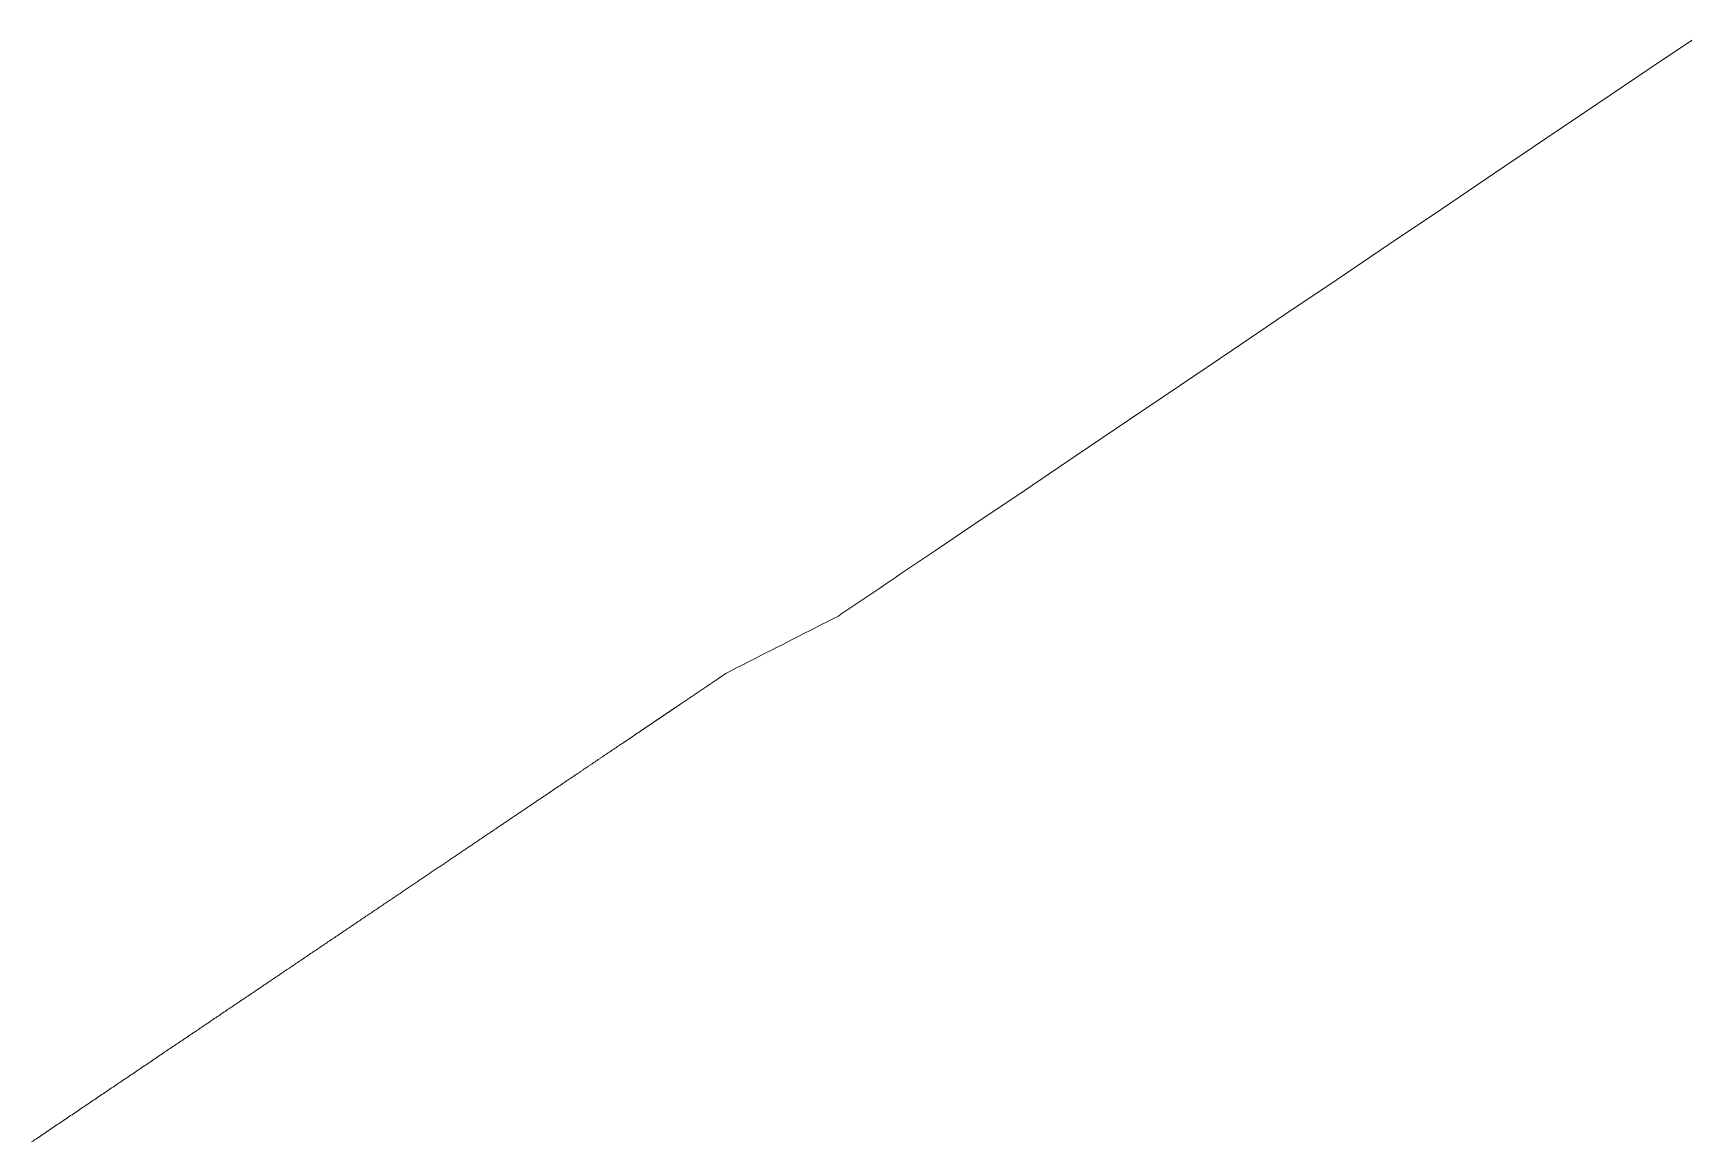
# Model space of a CAD drawing. Header units: inches. Extents: x -3905 to 10892, y 1064 to 9590.
# Drawn here: x 1619.4916 to 1619.9313, y 3467.9025 to 3468.1978 of the extents above; entities that cross this region are included whole.
import ezdxf

# ---------------------------------------------------------------- set-up
doc = ezdxf.new("R2010")
doc.units = ezdxf.units.IN
doc.header["$MEASUREMENT"] = 0
doc.layers.add('SECTIONS', color=70, linetype='Continuous', lineweight=0)

msp = doc.modelspace()

# ---------------------------------------------------------------- linework, layer by layer
at = {"layer": 'SECTIONS', "linetype": 'Continuous', "lineweight": 0}
msp.add_lwpolyline([(1619.49122, 3467.90253), (1619.4916, 3467.90279), (1619.49199, 3467.90306), (1619.49238, 3467.90332), (1619.49276, 3467.90358), (1619.49315, 3467.90384), (1619.49354, 3467.9041), (1619.49392, 3467.90436), (1619.49431, 3467.90462), (1619.4947, 3467.90488), (1619.49508, 3467.90514), (1619.49547, 3467.9054), (1619.49586, 3467.90566), (1619.49624, 3467.90593), (1619.49663, 3467.90619), (1619.49702, 3467.90645), (1619.4974, 3467.90671), (1619.49779, 3467.90697), (1619.49818, 3467.90723), (1619.49856, 3467.90749), (1619.49894, 3467.90775), (1619.49932, 3467.908), (1619.49971, 3467.90826), (1619.50009, 3467.90852), (1619.50047, 3467.90877), (1619.50085, 3467.90903), (1619.50123, 3467.90929), (1619.50161, 3467.90954), (1619.50199, 3467.9098), (1619.50237, 3467.91006), (1619.50275, 3467.91031), (1619.50313, 3467.91057), (1619.50351, 3467.91083), (1619.50389, 3467.91108), (1619.50427, 3467.91134), (1619.50465, 3467.9116), (1619.50503, 3467.91185), (1619.50541, 3467.91211), (1619.50579, 3467.91237), (1619.50617, 3467.91262), (1619.50654, 3467.91287), (1619.50692, 3467.91312), (1619.50729, 3467.91338), (1619.50766, 3467.91363), (1619.50804, 3467.91388), (1619.50841, 3467.91413), (1619.50879, 3467.91438), (1619.50916, 3467.91464), (1619.50953, 3467.91489), (1619.50991, 3467.91514), (1619.51028, 3467.91539), (1619.51065, 3467.91564), (1619.51103, 3467.9159), (1619.5114, 3467.91615), (1619.51177, 3467.9164), (1619.51215, 3467.91665), (1619.51252, 3467.91691), (1619.5129, 3467.91716), (1619.51327, 3467.91741), (1619.51364, 3467.91766), (1619.51401, 3467.91791), (1619.51437, 3467.91815), (1619.51474, 3467.9184), (1619.51511, 3467.91865), (1619.51547, 3467.9189), (1619.51584, 3467.91914), (1619.51621, 3467.91939), (1619.51657, 3467.91964), (1619.51694, 3467.91989), (1619.51731, 3467.92013), (1619.51767, 3467.92038), (1619.51804, 3467.92063), (1619.51841, 3467.92088), (1619.51877, 3467.92112), (1619.51914, 3467.92137), (1619.51951, 3467.92162), (1619.51988, 3467.92186), (1619.52024, 3467.92211), (1619.52061, 3467.92236), (1619.52097, 3467.9226), (1619.52133, 3467.92285), (1619.52169, 3467.92309), (1619.52205, 3467.92333), (1619.52241, 3467.92357), (1619.52277, 3467.92382), (1619.52313, 3467.92406), (1619.52349, 3467.9243), (1619.52385, 3467.92454), (1619.52421, 3467.92479), (1619.52457, 3467.92503), (1619.52493, 3467.92527), (1619.52529, 3467.92552), (1619.52565, 3467.92576), (1619.52601, 3467.926), (1619.52637, 3467.92624), (1619.52673, 3467.92649), (1619.52709, 3467.92673), (1619.52745, 3467.92697), (1619.5278, 3467.92721), (1619.52816, 3467.92745), (1619.52851, 3467.92769), (1619.52886, 3467.92793), (1619.52922, 3467.92817), (1619.52957, 3467.9284), (1619.52992, 3467.92864), (1619.53027, 3467.92888), (1619.53063, 3467.92912), (1619.53098, 3467.92935), (1619.53133, 3467.92959), (1619.53168, 3467.92983), (1619.53203, 3467.93007), (1619.53239, 3467.9303), (1619.53274, 3467.93054), (1619.53309, 3467.93078), (1619.53344, 3467.93102), (1619.5338, 3467.93125), (1619.53415, 3467.93149), (1619.5345, 3467.93173), (1619.53485, 3467.93197), (1619.5352, 3467.9322), (1619.53554, 3467.93243), (1619.53589, 3467.93267), (1619.53623, 3467.9329), (1619.53658, 3467.93313), (1619.53692, 3467.93336), (1619.53727, 3467.9336), (1619.53761, 3467.93383), (1619.53796, 3467.93406), (1619.5383, 3467.93429), (1619.53865, 3467.93453), (1619.53899, 3467.93476), (1619.53934, 3467.93499), (1619.53968, 3467.93522), (1619.54002, 3467.93546), (1619.54037, 3467.93569), (1619.54071, 3467.93592), (1619.54106, 3467.93615), (1619.5414, 3467.93639), (1619.54175, 3467.93662), (1619.54209, 3467.93685), (1619.54242, 3467.93707), (1619.54276, 3467.9373), (1619.5431, 3467.93753), (1619.54343, 3467.93776), (1619.54377, 3467.93798), (1619.54411, 3467.93821), (1619.54444, 3467.93844), (1619.54478, 3467.93866), (1619.54512, 3467.93889), (1619.54545, 3467.93912), (1619.54579, 3467.93935), (1619.54613, 3467.93957), (1619.54647, 3467.9398), (1619.5468, 3467.94003), (1619.54714, 3467.94025), (1619.54748, 3467.94048), (1619.54781, 3467.94071), (1619.54815, 3467.94094), (1619.54849, 3467.94116), (1619.54882, 3467.94139), (1619.54914, 3467.94161), (1619.54947, 3467.94183), (1619.5498, 3467.94205), (1619.55013, 3467.94227), (1619.55046, 3467.94249), (1619.55079, 3467.94272), (1619.55112, 3467.94294), (1619.55145, 3467.94316), (1619.55178, 3467.94338), (1619.5521, 3467.9436), (1619.55243, 3467.94383), (1619.55276, 3467.94405), (1619.55309, 3467.94427), (1619.55342, 3467.94449), (1619.55375, 3467.94471), (1619.55408, 3467.94493), (1619.55441, 3467.94516), (1619.55474, 3467.94538), (1619.55506, 3467.9456), (1619.55538, 3467.94582), (1619.55571, 3467.94603), (1619.55603, 3467.94625), (1619.55635, 3467.94647), (1619.55667, 3467.94668), (1619.55699, 3467.9469), (1619.55731, 3467.94711), (1619.55763, 3467.94733), (1619.55795, 3467.94755), (1619.55827, 3467.94776), (1619.55859, 3467.94798), (1619.55891, 3467.9482), (1619.55923, 3467.94841), (1619.55955, 3467.94863), (1619.55987, 3467.94884), (1619.5602, 3467.94906), (1619.56052, 3467.94928), (1619.56084, 3467.94949), (1619.56116, 3467.94971), (1619.56148, 3467.94993), (1619.56179, 3467.95014), (1619.5621, 3467.95035), (1619.56241, 3467.95056), (1619.56273, 3467.95077), (1619.56304, 3467.95098), (1619.56335, 3467.95119), (1619.56366, 3467.9514), (1619.56398, 3467.95161), (1619.56429, 3467.95182), (1619.5646, 3467.95203), (1619.56491, 3467.95224), (1619.56523, 3467.95245), (1619.56554, 3467.95267), (1619.56585, 3467.95288), (1619.56616, 3467.95309), (1619.56648, 3467.9533), (1619.56679, 3467.95351), (1619.5671, 3467.95372), (1619.56741, 3467.95393), (1619.56772, 3467.95414), (1619.56803, 3467.95434), (1619.56833, 3467.95455), (1619.56864, 3467.95475), (1619.56894, 3467.95496), (1619.56925, 3467.95517), (1619.56955, 3467.95537), (1619.56985, 3467.95558), (1619.57016, 3467.95578), (1619.57046, 3467.95599), (1619.57077, 3467.95619), (1619.57107, 3467.9564), (1619.57137, 3467.9566), (1619.57168, 3467.95681), (1619.57198, 3467.95701), (1619.57229, 3467.95722), (1619.57259, 3467.95742), (1619.57289, 3467.95763), (1619.5732, 3467.95783), (1619.5735, 3467.95804), (1619.5738, 3467.95824), (1619.5741, 3467.95844), (1619.57439, 3467.95864), (1619.57469, 3467.95884), (1619.57499, 3467.95904), (1619.57528, 3467.95924), (1619.57558, 3467.95944), (1619.57587, 3467.95964), (1619.57617, 3467.95983), (1619.57646, 3467.96003), (1619.57676, 3467.96023), (1619.57705, 3467.96043), (1619.57735, 3467.96063), (1619.57765, 3467.96083), (1619.57794, 3467.96103), (1619.57824, 3467.96123), (1619.57853, 3467.96143), (1619.57883, 3467.96163), (1619.57912, 3467.96183), (1619.57942, 3467.96203), (1619.57971, 3467.96222), (1619.58, 3467.96242), (1619.58028, 3467.96261), (1619.58057, 3467.96281), (1619.58086, 3467.963), (1619.58115, 3467.96319), (1619.58143, 3467.96339), (1619.58172, 3467.96358), (1619.58201, 3467.96377), (1619.58229, 3467.96397), (1619.58258, 3467.96416), (1619.58287, 3467.96435), (1619.58315, 3467.96455), (1619.58344, 3467.96474), (1619.58373, 3467.96493), (1619.58401, 3467.96513), (1619.5843, 3467.96532), (1619.58459, 3467.96551), (1619.58488, 3467.96571), (1619.58516, 3467.9659), (1619.58544, 3467.96609), (1619.58572, 3467.96628), (1619.586, 3467.96647), (1619.58628, 3467.96665), (1619.58656, 3467.96684), (1619.58684, 3467.96703), (1619.58711, 3467.96722), (1619.58739, 3467.9674), (1619.58767, 3467.96759), (1619.58795, 3467.96778), (1619.58823, 3467.96797), (1619.5885, 3467.96816), (1619.58878, 3467.96834), (1619.58906, 3467.96853), (1619.58934, 3467.96872), (1619.58962, 3467.96891), (1619.58989, 3467.96909), (1619.59017, 3467.96928), (1619.59045, 3467.96947), (1619.59073, 3467.96966), (1619.591, 3467.96984), (1619.59127, 3467.97002), (1619.59154, 3467.9702), (1619.59181, 3467.97038), (1619.59208, 3467.97057), (1619.59235, 3467.97075), (1619.59262, 3467.97093), (1619.59289, 3467.97111), (1619.59315, 3467.97129), (1619.59342, 3467.97147), (1619.59369, 3467.97166), (1619.59396, 3467.97184), (1619.59423, 3467.97202), (1619.5945, 3467.9722), (1619.59477, 3467.97238), (1619.59504, 3467.97256), (1619.59531, 3467.97275), (1619.59558, 3467.97293), (1619.59585, 3467.97311), (1619.59612, 3467.97329), (1619.59638, 3467.97347), (1619.59664, 3467.97364), (1619.5969, 3467.97382), (1619.59716, 3467.97399), (1619.59742, 3467.97417), (1619.59768, 3467.97434), (1619.59794, 3467.97452), (1619.5982, 3467.9747), (1619.59846, 3467.97487), (1619.59872, 3467.97505), (1619.59898, 3467.97522), (1619.59924, 3467.9754), (1619.5995, 3467.97557), (1619.59976, 3467.97575), (1619.60002, 3467.97592), (1619.60028, 3467.9761), (1619.60054, 3467.97627), (1619.6008, 3467.97645), (1619.60106, 3467.97663), (1619.60132, 3467.9768), (1619.60157, 3467.97697), (1619.60182, 3467.97714), (1619.60208, 3467.97731), (1619.60233, 3467.97748), (1619.60258, 3467.97765), (1619.60283, 3467.97782), (1619.60308, 3467.97799), (1619.60333, 3467.97816), (1619.60358, 3467.97833), (1619.60383, 3467.97849), (1619.60408, 3467.97866), (1619.60433, 3467.97883), (1619.60458, 3467.979), (1619.60484, 3467.97917), (1619.60509, 3467.97934), (1619.60534, 3467.97951), (1619.60559, 3467.97968), (1619.60584, 3467.97985), (1619.60609, 3467.98002), (1619.60634, 3467.98019), (1619.60658, 3467.98035), (1619.60683, 3467.98051), (1619.60707, 3467.98068), (1619.60731, 3467.98084), (1619.60755, 3467.981), (1619.60779, 3467.98117), (1619.60803, 3467.98133), (1619.60827, 3467.98149), (1619.60852, 3467.98165), (1619.60876, 3467.98182), (1619.609, 3467.98198), (1619.60924, 3467.98214), (1619.60948, 3467.98231), (1619.60972, 3467.98247), (1619.60997, 3467.98263), (1619.61021, 3467.9828), (1619.61045, 3467.98296), (1619.61069, 3467.98312), (1619.61093, 3467.98328), (1619.61117, 3467.98345), (1619.61141, 3467.9836), (1619.61164, 3467.98376), (1619.61187, 3467.98392), (1619.6121, 3467.98407), (1619.61233, 3467.98423), (1619.61257, 3467.98439), (1619.6128, 3467.98454), (1619.61303, 3467.9847), (1619.61326, 3467.98486), (1619.6135, 3467.98501), (1619.61373, 3467.98517), (1619.61396, 3467.98533), (1619.61419, 3467.98548), (1619.61442, 3467.98564), (1619.61466, 3467.9858), (1619.61489, 3467.98595), (1619.61512, 3467.98611), (1619.61535, 3467.98627), (1619.61559, 3467.98642), (1619.61582, 3467.98658), (1619.61604, 3467.98673), (1619.61626, 3467.98688), (1619.61648, 3467.98703), (1619.61671, 3467.98718), (1619.61693, 3467.98733), (1619.61715, 3467.98748), (1619.61737, 3467.98763), (1619.6176, 3467.98778), (1619.61782, 3467.98793), (1619.61804, 3467.98808), (1619.61826, 3467.98823), (1619.61849, 3467.98838), (1619.61871, 3467.98853), (1619.61893, 3467.98868), (1619.61915, 3467.98883), (1619.61938, 3467.98898), (1619.6196, 3467.98913), (1619.61982, 3467.98928), (1619.62004, 3467.98943), (1619.62026, 3467.98958), (1619.62048, 3467.98972), (1619.62069, 3467.98987), (1619.6209, 3467.99001), (1619.62112, 3467.99015), (1619.62133, 3467.9903), (1619.62154, 3467.99044), (1619.62175, 3467.99058), (1619.62197, 3467.99073), (1619.62218, 3467.99087), (1619.62239, 3467.99101), (1619.62261, 3467.99116), (1619.62282, 3467.9913), (1619.62303, 3467.99144), (1619.62324, 3467.99159), (1619.62346, 3467.99173), (1619.62367, 3467.99188), (1619.62388, 3467.99202), (1619.6241, 3467.99216), (1619.62431, 3467.99231), (1619.62452, 3467.99245), (1619.62472, 3467.99258), (1619.62492, 3467.99272), (1619.62513, 3467.99286), (1619.62533, 3467.993), (1619.62553, 3467.99313), (1619.62574, 3467.99327), (1619.62594, 3467.99341), (1619.62614, 3467.99354), (1619.62635, 3467.99368), (1619.62655, 3467.99382), (1619.62675, 3467.99395), (1619.62695, 3467.99409), (1619.62716, 3467.99423), (1619.62736, 3467.99436), (1619.62756, 3467.9945), (1619.62777, 3467.99464), (1619.62797, 3467.99478), (1619.62817, 3467.99491), (1619.62838, 3467.99505), (1619.62857, 3467.99518), (1619.62877, 3467.99531), (1619.62896, 3467.99544), (1619.62915, 3467.99557), (1619.62935, 3467.9957), (1619.62954, 3467.99583), (1619.62973, 3467.99596), (1619.62992, 3467.99609), (1619.63012, 3467.99622), (1619.63031, 3467.99635), (1619.6305, 3467.99648), (1619.6307, 3467.99661), (1619.63089, 3467.99675), (1619.63108, 3467.99688), (1619.63128, 3467.99701), (1619.63147, 3467.99714), (1619.63166, 3467.99727), (1619.63186, 3467.9974), (1619.63205, 3467.99753), (1619.63224, 3467.99766), (1619.63243, 3467.99778), (1619.63261, 3467.99791), (1619.63279, 3467.99803), (1619.63298, 3467.99815), (1619.63316, 3467.99828), (1619.63334, 3467.9984), (1619.63353, 3467.99852), (1619.63371, 3467.99865), (1619.63389, 3467.99877), (1619.63408, 3467.99889), (1619.63426, 3467.99902), (1619.63444, 3467.99914), (1619.63462, 3467.99926), (1619.63481, 3467.99939), (1619.63499, 3467.99951), (1619.63517, 3467.99963), (1619.63536, 3467.99976), (1619.63554, 3467.99988), (1619.63572, 3468.00001), (1619.63591, 3468.00013), (1619.63608, 3468.00025), (1619.63626, 3468.00036), (1619.63643, 3468.00048), (1619.6366, 3468.0006), (1619.63677, 3468.00071), (1619.63695, 3468.00083), (1619.63712, 3468.00095), (1619.63729, 3468.00106), (1619.63747, 3468.00118), (1619.63764, 3468.0013), (1619.63781, 3468.00141), (1619.63799, 3468.00153), (1619.63816, 3468.00165), (1619.63833, 3468.00176), (1619.6385, 3468.00188), (1619.63868, 3468.002), (1619.63885, 3468.00211), (1619.63902, 3468.00223), (1619.6392, 3468.00235), (1619.63937, 3468.00246), (1619.63954, 3468.00258), (1619.6397, 3468.00269), (1619.63986, 3468.0028), (1619.64002, 3468.00291), (1619.64019, 3468.00302), (1619.64035, 3468.00313), (1619.64051, 3468.00324), (1619.64068, 3468.00335), (1619.64084, 3468.00346), (1619.641, 3468.00357), (1619.64116, 3468.00368), (1619.64133, 3468.00379), (1619.64149, 3468.0039), (1619.64165, 3468.004), (1619.64182, 3468.00411), (1619.64198, 3468.00422), (1619.64214, 3468.00433), (1619.6423, 3468.00444), (1619.64247, 3468.00455), (1619.64263, 3468.00466), (1619.64278, 3468.00477), (1619.64294, 3468.00487), (1619.64309, 3468.00497), (1619.64324, 3468.00508), (1619.6434, 3468.00518), (1619.64355, 3468.00528), (1619.6437, 3468.00539), (1619.64385, 3468.00549), (1619.64401, 3468.00559), (1619.64416, 3468.0057), (1619.64431, 3468.0058), (1619.64447, 3468.0059), (1619.64462, 3468.00601), (1619.64477, 3468.00611), (1619.64492, 3468.00621), (1619.64508, 3468.00631), (1619.64523, 3468.00642), (1619.64538, 3468.00652), (1619.64554, 3468.00662), (1619.64569, 3468.00673), (1619.64583, 3468.00682), (1619.64597, 3468.00692), (1619.64612, 3468.00702), (1619.64626, 3468.00711), (1619.6464, 3468.00721), (1619.64654, 3468.0073), (1619.64669, 3468.0074), (1619.64683, 3468.0075), (1619.64697, 3468.00759), (1619.64712, 3468.00769), (1619.64726, 3468.00779), (1619.6474, 3468.00788), (1619.64754, 3468.00798), (1619.64769, 3468.00807), (1619.64783, 3468.00817), (1619.64797, 3468.00827), (1619.64811, 3468.00836), (1619.64826, 3468.00846), (1619.6484, 3468.00856), (1619.64854, 3468.00865), (1619.64867, 3468.00874), (1619.64881, 3468.00883), (1619.64894, 3468.00892), (1619.64907, 3468.00901), (1619.6492, 3468.0091), (1619.64934, 3468.00919), (1619.64947, 3468.00928), (1619.6496, 3468.00937), (1619.64973, 3468.00945), (1619.64987, 3468.00954), (1619.65, 3468.00963), (1619.65013, 3468.00972), (1619.65026, 3468.00981), (1619.65039, 3468.0099), (1619.65053, 3468.00999), (1619.65066, 3468.01008), (1619.65079, 3468.01017), (1619.65092, 3468.01026), (1619.65106, 3468.01035), (1619.65119, 3468.01044), (1619.65131, 3468.01052), (1619.65143, 3468.0106), (1619.65155, 3468.01068), (1619.65168, 3468.01077), (1619.6518, 3468.01085), (1619.65192, 3468.01093), (1619.65204, 3468.01101), (1619.65217, 3468.0111), (1619.65229, 3468.01118), (1619.65241, 3468.01126), (1619.65253, 3468.01134), (1619.65265, 3468.01143), (1619.65278, 3468.01151), (1619.6529, 3468.01159), (1619.65302, 3468.01167), (1619.65314, 3468.01175), (1619.65327, 3468.01184), (1619.65339, 3468.01192), (1619.65351, 3468.012), (1619.65363, 3468.01208), (1619.65374, 3468.01216), (1619.65385, 3468.01223), (1619.65396, 3468.01231), (1619.65408, 3468.01238), (1619.65419, 3468.01246), (1619.6543, 3468.01254), (1619.65441, 3468.01261), (1619.65452, 3468.01269), (1619.65464, 3468.01276), (1619.65475, 3468.01284), (1619.65486, 3468.01291), (1619.65497, 3468.01299), (1619.65508, 3468.01306), (1619.6552, 3468.01314), (1619.65531, 3468.01321), (1619.65542, 3468.01329), (1619.65553, 3468.01337), (1619.65564, 3468.01344), (1619.65575, 3468.01352), (1619.65586, 3468.01359), (1619.65596, 3468.01366), (1619.65607, 3468.01373), (1619.65617, 3468.0138), (1619.65627, 3468.01386), (1619.65637, 3468.01393), (1619.65647, 3468.014), (1619.65657, 3468.01407), (1619.65668, 3468.01414), (1619.65678, 3468.01421), (1619.65688, 3468.01427), (1619.65698, 3468.01434), (1619.65708, 3468.01441), (1619.65718, 3468.01448), (1619.65728, 3468.01455), (1619.65739, 3468.01462), (1619.65749, 3468.01469), (1619.65759, 3468.01475), (1619.65769, 3468.01482), (1619.65779, 3468.01489), (1619.65789, 3468.01496), (1619.65798, 3468.01502), (1619.65807, 3468.01508), (1619.65816, 3468.01514), (1619.65825, 3468.0152), (1619.65835, 3468.01526), (1619.65844, 3468.01533), (1619.65853, 3468.01539), (1619.65862, 3468.01545), (1619.65871, 3468.01551), (1619.6588, 3468.01557), (1619.65889, 3468.01563), (1619.65898, 3468.01569), (1619.65907, 3468.01576), (1619.65917, 3468.01582), (1619.65926, 3468.01588), (1619.65935, 3468.01594), (1619.65944, 3468.016), (1619.65953, 3468.01606), (1619.65962, 3468.01613), (1619.65971, 3468.01618), (1619.65979, 3468.01624), (1619.65987, 3468.01629), (1619.65995, 3468.01635), (1619.66003, 3468.0164), (1619.66011, 3468.01645), (1619.66019, 3468.01651), (1619.66027, 3468.01656), (1619.66035, 3468.01662), (1619.66043, 3468.01667), (1619.66051, 3468.01673), (1619.6606, 3468.01678), (1619.66068, 3468.01684), (1619.66076, 3468.01689), (1619.66084, 3468.01695), (1619.66092, 3468.017), (1619.661, 3468.01705), (1619.66108, 3468.01711), (1619.66116, 3468.01716), (1619.66124, 3468.01722), (1619.66132, 3468.01727), (1619.66139, 3468.01731), (1619.66146, 3468.01736), (1619.66153, 3468.01741), (1619.6616, 3468.01746), (1619.66167, 3468.0175), (1619.66174, 3468.01755), (1619.66181, 3468.0176), (1619.66188, 3468.01765), (1619.66195, 3468.01769), (1619.66202, 3468.01774), (1619.66209, 3468.01779), (1619.66216, 3468.01784), (1619.66223, 3468.01788), (1619.6623, 3468.01793), (1619.66237, 3468.01798), (1619.66244, 3468.01803), (1619.66251, 3468.01807), (1619.66258, 3468.01812), (1619.66265, 3468.01817), (1619.66271, 3468.01821), (1619.66277, 3468.01825), (1619.66283, 3468.01829), (1619.66289, 3468.01833), (1619.66295, 3468.01837), (1619.66301, 3468.01841), (1619.66307, 3468.01845), (1619.66313, 3468.01849), (1619.66319, 3468.01853), (1619.66325, 3468.01857), (1619.66331, 3468.01861), (1619.66337, 3468.01865), (1619.66343, 3468.01869), (1619.66349, 3468.01873), (1619.66355, 3468.01877), (1619.66361, 3468.01881), (1619.66367, 3468.01886), (1619.66373, 3468.0189), (1619.66379, 3468.01894), (1619.66385, 3468.01898), (1619.66389, 3468.019), (1619.66393, 3468.01903), (1619.66396, 3468.01905), (1619.664, 3468.01908), (1619.66404, 3468.0191), (1619.66407, 3468.01913), (1619.66411, 3468.01915), (1619.66415, 3468.01918), (1619.66419, 3468.0192), (1619.66422, 3468.01923), (1619.66426, 3468.01925), (1619.6643, 3468.01928), (1619.66434, 3468.0193), (1619.66437, 3468.01933), (1619.66441, 3468.01935), (1619.66445, 3468.01938), (1619.66448, 3468.0194), (1619.66452, 3468.01943), (1619.66456, 3468.01946), (1619.6646, 3468.01948), (1619.66461, 3468.01949), (1619.66461, 3468.01949), (1619.66462, 3468.0195), (1619.66463, 3468.0195), (1619.66464, 3468.01951), (1619.66465, 3468.01952), (1619.66466, 3468.01952), (1619.66466, 3468.01953), (1619.66467, 3468.01953), (1619.66468, 3468.01954), (1619.66469, 3468.01954), (1619.6647, 3468.01955), (1619.66471, 3468.01956), (1619.66472, 3468.01956), (1619.66472, 3468.01957), (1619.66473, 3468.01957), (1619.66474, 3468.01958), (1619.66475, 3468.01958), (1619.66476, 3468.01959), (1619.66477, 3468.0196), (1619.66478, 3468.0196), (1619.66478, 3468.01961), (1619.66479, 3468.01961), (1619.6648, 3468.01962), (1619.66481, 3468.01962), (1619.66482, 3468.01963), (1619.66483, 3468.01964), (1619.66484, 3468.01964), (1619.66484, 3468.01965), (1619.66485, 3468.01965), (1619.66486, 3468.01966), (1619.66487, 3468.01966), (1619.66488, 3468.01967), (1619.66489, 3468.01968), (1619.66489, 3468.01968), (1619.6649, 3468.01969), (1619.66491, 3468.01969), (1619.66492, 3468.0197), (1619.66493, 3468.0197), (1619.66494, 3468.01971), (1619.66495, 3468.01972), (1619.66495, 3468.01972), (1619.66496, 3468.01973), (1619.66497, 3468.01973), (1619.66498, 3468.01974), (1619.66499, 3468.01974), (1619.665, 3468.01975), (1619.66501, 3468.01976), (1619.66501, 3468.01976), (1619.66502, 3468.01977), (1619.66503, 3468.01977), (1619.66504, 3468.01978), (1619.66505, 3468.01978), (1619.66506, 3468.01979), (1619.66506, 3468.0198), (1619.66507, 3468.0198), (1619.66508, 3468.01981), (1619.66509, 3468.01981), (1619.6651, 3468.01982), (1619.66511, 3468.01982), (1619.66512, 3468.01983), (1619.66512, 3468.01984), (1619.66513, 3468.01984), (1619.66514, 3468.01985), (1619.66515, 3468.01985), (1619.66516, 3468.01986), (1619.66517, 3468.01987), (1619.66518, 3468.01987), (1619.66518, 3468.01988), (1619.66519, 3468.01988), (1619.6652, 3468.01989), (1619.66521, 3468.01989), (1619.66522, 3468.0199), (1619.66523, 3468.01991), (1619.66523, 3468.01991), (1619.66524, 3468.01992), (1619.66525, 3468.01992), (1619.66526, 3468.01993), (1619.66527, 3468.01993), (1619.66528, 3468.01994), (1619.66529, 3468.01995), (1619.66529, 3468.01995), (1619.6653, 3468.01996), (1619.66531, 3468.01996), (1619.66532, 3468.01997), (1619.66533, 3468.01997), (1619.66534, 3468.01998), (1619.66535, 3468.01999), (1619.66535, 3468.01999), (1619.66536, 3468.02), (1619.66537, 3468.02), (1619.66538, 3468.02001), (1619.66539, 3468.02001), (1619.6654, 3468.02002), (1619.6654, 3468.02003), (1619.66541, 3468.02003), (1619.66542, 3468.02004), (1619.66543, 3468.02004), (1619.66544, 3468.02005), (1619.66545, 3468.02005), (1619.66546, 3468.02006), (1619.66546, 3468.02007), (1619.66547, 3468.02007), (1619.66548, 3468.02008), (1619.66549, 3468.02008), (1619.6655, 3468.02009), (1619.66551, 3468.02009), (1619.66552, 3468.0201), (1619.66552, 3468.02011), (1619.66553, 3468.02011), (1619.66554, 3468.02012), (1619.66555, 3468.02012), (1619.66556, 3468.02013), (1619.66557, 3468.02013), (1619.66558, 3468.02014), (1619.66558, 3468.02015), (1619.66559, 3468.02015), (1619.6656, 3468.02016), (1619.66561, 3468.02016), (1619.66562, 3468.02017), (1619.66563, 3468.02017), (1619.66563, 3468.02018), (1619.66564, 3468.02019), (1619.66565, 3468.02019), (1619.66566, 3468.0202), (1619.66567, 3468.0202), (1619.66568, 3468.02021), (1619.66569, 3468.02022), (1619.66569, 3468.02022), (1619.6657, 3468.02023), (1619.66571, 3468.02023), (1619.66572, 3468.02024), (1619.66573, 3468.02024), (1619.66574, 3468.02025), (1619.66575, 3468.02026), (1619.66575, 3468.02026), (1619.66576, 3468.02027), (1619.66577, 3468.02027), (1619.66578, 3468.02028), (1619.66579, 3468.02028), (1619.6658, 3468.02029), (1619.6658, 3468.0203), (1619.66581, 3468.0203), (1619.66582, 3468.02031), (1619.66583, 3468.02031), (1619.66584, 3468.02032), (1619.66585, 3468.02032), (1619.66586, 3468.02033), (1619.66586, 3468.02034), (1619.66587, 3468.02034), (1619.66588, 3468.02035), (1619.66589, 3468.02035), (1619.6659, 3468.02036), (1619.66591, 3468.02036), (1619.66592, 3468.02037), (1619.66592, 3468.02038), (1619.66593, 3468.02038), (1619.66594, 3468.02039), (1619.66595, 3468.02039), (1619.66596, 3468.0204), (1619.66597, 3468.0204), (1619.66597, 3468.02041), (1619.66598, 3468.02042), (1619.66599, 3468.02042), (1619.666, 3468.02043), (1619.66601, 3468.02043), (1619.66602, 3468.02044), (1619.66603, 3468.02044), (1619.66603, 3468.02045), (1619.66604, 3468.02046), (1619.66605, 3468.02046), (1619.66606, 3468.02047), (1619.66607, 3468.02047), (1619.66608, 3468.02048), (1619.66609, 3468.02048), (1619.66609, 3468.02049), (1619.6661, 3468.0205), (1619.66611, 3468.0205), (1619.66612, 3468.02051), (1619.66613, 3468.02051), (1619.66614, 3468.02052), (1619.66614, 3468.02052), (1619.66615, 3468.02053), (1619.66616, 3468.02054), (1619.66617, 3468.02054), (1619.66618, 3468.02055), (1619.66619, 3468.02055), (1619.6662, 3468.02056), (1619.6662, 3468.02057), (1619.66621, 3468.02057), (1619.66622, 3468.02058), (1619.66623, 3468.02058), (1619.66624, 3468.02059), (1619.66625, 3468.02059), (1619.66626, 3468.0206), (1619.66626, 3468.02061), (1619.66627, 3468.02061), (1619.66628, 3468.02062), (1619.66629, 3468.02062), (1619.6663, 3468.02063), (1619.66631, 3468.02063), (1619.66632, 3468.02064), (1619.66632, 3468.02065), (1619.66633, 3468.02065), (1619.66634, 3468.02066), (1619.66635, 3468.02066), (1619.66636, 3468.02067), (1619.66637, 3468.02067), (1619.66637, 3468.02068), (1619.66638, 3468.02069), (1619.66639, 3468.02069), (1619.6664, 3468.0207), (1619.66641, 3468.0207), (1619.66642, 3468.02071), (1619.66643, 3468.02071), (1619.66643, 3468.02072), (1619.66644, 3468.02073), (1619.66645, 3468.02073), (1619.66646, 3468.02074), (1619.66647, 3468.02074), (1619.66648, 3468.02075), (1619.66649, 3468.02075), (1619.66649, 3468.02076), (1619.6665, 3468.02077), (1619.66651, 3468.02077), (1619.66652, 3468.02078), (1619.66653, 3468.02078), (1619.66654, 3468.02079), (1619.66654, 3468.02079), (1619.66655, 3468.0208), (1619.66656, 3468.02081), (1619.66657, 3468.02081), (1619.66658, 3468.02082), (1619.66659, 3468.02082), (1619.6666, 3468.02083), (1619.6666, 3468.02083), (1619.66661, 3468.02084), (1619.66662, 3468.02085), (1619.66663, 3468.02085), (1619.66664, 3468.02086), (1619.66665, 3468.02086), (1619.66666, 3468.02087), (1619.66666, 3468.02087), (1619.66667, 3468.02088), (1619.66668, 3468.02089), (1619.66669, 3468.02089), (1619.6667, 3468.0209), (1619.66671, 3468.0209), (1619.66671, 3468.02091), (1619.66672, 3468.02092), (1619.66673, 3468.02092), (1619.66674, 3468.02093), (1619.66675, 3468.02093), (1619.66676, 3468.02094), (1619.66677, 3468.02094), (1619.66677, 3468.02095), (1619.66678, 3468.02096), (1619.66679, 3468.02096), (1619.6668, 3468.02097), (1619.66681, 3468.02097), (1619.66682, 3468.02098), (1619.66683, 3468.02098), (1619.66683, 3468.02099), (1619.66684, 3468.021), (1619.66685, 3468.021), (1619.66686, 3468.02101), (1619.66687, 3468.02101), (1619.66688, 3468.02102), (1619.66688, 3468.02102), (1619.66689, 3468.02103), (1619.6669, 3468.02104), (1619.66691, 3468.02104), (1619.66692, 3468.02105), (1619.66693, 3468.02105), (1619.66694, 3468.02106), (1619.66694, 3468.02106), (1619.66695, 3468.02107), (1619.66696, 3468.02108), (1619.66697, 3468.02108), (1619.66698, 3468.02109), (1619.66699, 3468.02109), (1619.667, 3468.0211), (1619.667, 3468.0211), (1619.66701, 3468.02111), (1619.66702, 3468.02112), (1619.66703, 3468.02112), (1619.66704, 3468.02113), (1619.66705, 3468.02113), (1619.66706, 3468.02114), (1619.66706, 3468.02114), (1619.66707, 3468.02115), (1619.66708, 3468.02116), (1619.66709, 3468.02116), (1619.6671, 3468.02117), (1619.66711, 3468.02117), (1619.66711, 3468.02118), (1619.66712, 3468.02118), (1619.66713, 3468.02119), (1619.66714, 3468.0212), (1619.66715, 3468.0212), (1619.66716, 3468.02121), (1619.66717, 3468.02121), (1619.66717, 3468.02122), (1619.66718, 3468.02122), (1619.66719, 3468.02123), (1619.6672, 3468.02124), (1619.66721, 3468.02124), (1619.66722, 3468.02125), (1619.66723, 3468.02125), (1619.66723, 3468.02126), (1619.66724, 3468.02127), (1619.66725, 3468.02127), (1619.66726, 3468.02128), (1619.66727, 3468.02128), (1619.66728, 3468.02129), (1619.66728, 3468.02129), (1619.66729, 3468.0213), (1619.6673, 3468.02131), (1619.66731, 3468.02131), (1619.66732, 3468.02132), (1619.66733, 3468.02132), (1619.66734, 3468.02133), (1619.66734, 3468.02133), (1619.66735, 3468.02134), (1619.66736, 3468.02135), (1619.66737, 3468.02135), (1619.66738, 3468.02136), (1619.66739, 3468.02136), (1619.6674, 3468.02137), (1619.6674, 3468.02137), (1619.66741, 3468.02138), (1619.66742, 3468.02139), (1619.66743, 3468.02139), (1619.66744, 3468.0214), (1619.66745, 3468.0214), (1619.66745, 3468.02141), (1619.66746, 3468.02141), (1619.66747, 3468.02142), (1619.66748, 3468.02143), (1619.66749, 3468.02143), (1619.6675, 3468.02144), (1619.66751, 3468.02144), (1619.66751, 3468.02145), (1619.66752, 3468.02145), (1619.66753, 3468.02146), (1619.66754, 3468.02147), (1619.66755, 3468.02147), (1619.66756, 3468.02148), (1619.66757, 3468.02148), (1619.66757, 3468.02149), (1619.66758, 3468.02149), (1619.66759, 3468.0215), (1619.6676, 3468.02151), (1619.66761, 3468.02151), (1619.66762, 3468.02152), (1619.66762, 3468.02152), (1619.66763, 3468.02153), (1619.66764, 3468.02153), (1619.66765, 3468.02154), (1619.66766, 3468.02155), (1619.66767, 3468.02155), (1619.66768, 3468.02156), (1619.66768, 3468.02156), (1619.66769, 3468.02157), (1619.6677, 3468.02157), (1619.66771, 3468.02158), (1619.66772, 3468.02159), (1619.66773, 3468.02159), (1619.66774, 3468.0216), (1619.66774, 3468.0216), (1619.66775, 3468.02161), (1619.66776, 3468.02162), (1619.66777, 3468.02162), (1619.66778, 3468.02163), (1619.66779, 3468.02163), (1619.6678, 3468.02164), (1619.6678, 3468.02164), (1619.66781, 3468.02165), (1619.66782, 3468.02166), (1619.66783, 3468.02166), (1619.66784, 3468.02167), (1619.66785, 3468.02167), (1619.66785, 3468.02168), (1619.66786, 3468.02168), (1619.66787, 3468.02169), (1619.66788, 3468.0217), (1619.66789, 3468.0217), (1619.6679, 3468.02171), (1619.66791, 3468.02171), (1619.66791, 3468.02172), (1619.66792, 3468.02172), (1619.66793, 3468.02173), (1619.66794, 3468.02174), (1619.66795, 3468.02174), (1619.66796, 3468.02175), (1619.66797, 3468.02175), (1619.66797, 3468.02176), (1619.66798, 3468.02176), (1619.66799, 3468.02177), (1619.668, 3468.02178), (1619.66801, 3468.02178), (1619.66802, 3468.02179), (1619.66802, 3468.02179), (1619.66803, 3468.0218), (1619.66804, 3468.0218), (1619.66805, 3468.02181), (1619.66806, 3468.02182), (1619.66807, 3468.02182), (1619.66808, 3468.02183), (1619.66808, 3468.02183), (1619.66809, 3468.02184), (1619.6681, 3468.02184), (1619.66811, 3468.02185), (1619.66812, 3468.02186), (1619.66813, 3468.02186), (1619.66814, 3468.02187), (1619.66814, 3468.02187), (1619.66815, 3468.02188), (1619.66816, 3468.02188), (1619.66817, 3468.02189), (1619.66818, 3468.0219), (1619.66819, 3468.0219), (1619.66819, 3468.02191), (1619.6682, 3468.02191), (1619.66821, 3468.02192), (1619.66822, 3468.02192), (1619.66823, 3468.02193), (1619.66824, 3468.02194), (1619.66825, 3468.02194), (1619.66825, 3468.02195), (1619.66826, 3468.02195), (1619.66827, 3468.02196), (1619.66828, 3468.02196), (1619.66829, 3468.02197), (1619.6683, 3468.02198), (1619.66831, 3468.02198), (1619.66831, 3468.02199), (1619.66832, 3468.02199), (1619.66833, 3468.022), (1619.66834, 3468.02201), (1619.66835, 3468.02201), (1619.66836, 3468.02202), (1619.66836, 3468.02202), (1619.66837, 3468.02203), (1619.66838, 3468.02203), (1619.66839, 3468.02204), (1619.6684, 3468.02205), (1619.66841, 3468.02205), (1619.66842, 3468.02206), (1619.66842, 3468.02206), (1619.66843, 3468.02207), (1619.66844, 3468.02207), (1619.66845, 3468.02208), (1619.66846, 3468.02209), (1619.66847, 3468.02209), (1619.66848, 3468.0221), (1619.66848, 3468.0221), (1619.66849, 3468.02211), (1619.6685, 3468.02211), (1619.66851, 3468.02212), (1619.66852, 3468.02213), (1619.66853, 3468.02213), (1619.66854, 3468.02214), (1619.66854, 3468.02214), (1619.66855, 3468.02215), (1619.66856, 3468.02215), (1619.66857, 3468.02216), (1619.66858, 3468.02217), (1619.66859, 3468.02217), (1619.66859, 3468.02218), (1619.6686, 3468.02218), (1619.66861, 3468.02219), (1619.66862, 3468.02219), (1619.66863, 3468.0222), (1619.66864, 3468.02221), (1619.66865, 3468.02221), (1619.66865, 3468.02222), (1619.66866, 3468.02222), (1619.66867, 3468.02223), (1619.66868, 3468.02223), (1619.66869, 3468.02224), (1619.6687, 3468.02225), (1619.66871, 3468.02225), (1619.66871, 3468.02226), (1619.66872, 3468.02226), (1619.66873, 3468.02227), (1619.66874, 3468.02227), (1619.66875, 3468.02228), (1619.66876, 3468.02229), (1619.66876, 3468.02229), (1619.66877, 3468.0223), (1619.66878, 3468.0223), (1619.66879, 3468.02231), (1619.6688, 3468.02231), (1619.66881, 3468.02232), (1619.66882, 3468.02233), (1619.66882, 3468.02233), (1619.66883, 3468.02234), (1619.66884, 3468.02234), (1619.66885, 3468.02235), (1619.66886, 3468.02236), (1619.66887, 3468.02236), (1619.66888, 3468.02237), (1619.66888, 3468.02237), (1619.66889, 3468.02238), (1619.6689, 3468.02238), (1619.66891, 3468.02239), (1619.66892, 3468.0224), (1619.66893, 3468.0224), (1619.66893, 3468.02241), (1619.66894, 3468.02241), (1619.66895, 3468.02242), (1619.66896, 3468.02242), (1619.66897, 3468.02243), (1619.66898, 3468.02244), (1619.66899, 3468.02244), (1619.66899, 3468.02245), (1619.669, 3468.02245), (1619.66901, 3468.02246), (1619.66902, 3468.02246), (1619.66903, 3468.02247), (1619.66904, 3468.02248), (1619.66905, 3468.02248), (1619.66905, 3468.02249), (1619.66906, 3468.02249), (1619.66907, 3468.0225), (1619.66908, 3468.0225), (1619.66909, 3468.02251), (1619.6691, 3468.02252), (1619.6691, 3468.02252), (1619.66911, 3468.02253), (1619.66912, 3468.02253), (1619.66913, 3468.02254), (1619.66914, 3468.02254), (1619.66915, 3468.02255), (1619.66916, 3468.02256), (1619.66916, 3468.02256), (1619.66917, 3468.02257), (1619.66918, 3468.02257), (1619.66919, 3468.02258), (1619.6692, 3468.02258), (1619.66921, 3468.02259), (1619.66922, 3468.0226), (1619.66922, 3468.0226), (1619.66923, 3468.02261), (1619.66924, 3468.02261), (1619.66925, 3468.02262), (1619.66926, 3468.02262), (1619.66927, 3468.02263), (1619.66928, 3468.02264), (1619.66928, 3468.02264), (1619.66929, 3468.02265), (1619.6693, 3468.02265), (1619.66931, 3468.02266), (1619.66932, 3468.02266), (1619.66933, 3468.02267), (1619.66933, 3468.02268), (1619.66934, 3468.02268), (1619.66935, 3468.02269), (1619.66936, 3468.02269), (1619.66937, 3468.0227), (1619.66938, 3468.02271), (1619.66939, 3468.02271), (1619.66939, 3468.02272), (1619.6694, 3468.02272), (1619.66941, 3468.02273), (1619.66942, 3468.02273), (1619.66943, 3468.02274), (1619.66944, 3468.02275), (1619.66945, 3468.02275), (1619.66945, 3468.02276), (1619.66946, 3468.02276), (1619.66947, 3468.02277), (1619.66948, 3468.02277), (1619.66949, 3468.02278), (1619.6695, 3468.02279), (1619.6695, 3468.02279), (1619.66951, 3468.0228), (1619.66952, 3468.0228), (1619.66953, 3468.02281), (1619.66954, 3468.02281), (1619.66955, 3468.02282), (1619.66956, 3468.02283), (1619.66956, 3468.02283), (1619.66957, 3468.02284), (1619.66958, 3468.02284), (1619.66959, 3468.02285), (1619.6696, 3468.02285), (1619.66961, 3468.02286), (1619.66962, 3468.02287), (1619.66962, 3468.02287), (1619.66963, 3468.02288), (1619.66964, 3468.02288), (1619.66965, 3468.02289), (1619.66966, 3468.02289), (1619.66967, 3468.0229), (1619.66967, 3468.02291), (1619.66968, 3468.02291), (1619.66969, 3468.02292), (1619.6697, 3468.02292), (1619.66971, 3468.02293), (1619.66972, 3468.02293), (1619.66973, 3468.02294), (1619.66973, 3468.02295), (1619.66974, 3468.02295), (1619.66975, 3468.02296), (1619.66976, 3468.02296), (1619.66977, 3468.02297), (1619.66978, 3468.02297), (1619.66979, 3468.02298), (1619.66979, 3468.02299), (1619.6698, 3468.02299), (1619.66981, 3468.023), (1619.66982, 3468.023), (1619.66983, 3468.02301), (1619.66984, 3468.02301), (1619.66984, 3468.02302), (1619.66985, 3468.02303), (1619.66986, 3468.02303), (1619.66987, 3468.02304), (1619.66988, 3468.02304), (1619.66989, 3468.02305), (1619.6699, 3468.02306), (1619.6699, 3468.02306), (1619.66991, 3468.02307), (1619.66992, 3468.02307), (1619.66993, 3468.02308), (1619.66994, 3468.02308), (1619.66995, 3468.02309), (1619.66996, 3468.0231), (1619.66996, 3468.0231), (1619.66997, 3468.02311), (1619.66998, 3468.02311), (1619.66999, 3468.02312), (1619.67, 3468.02312), (1619.67001, 3468.02313), (1619.67002, 3468.02314), (1619.67002, 3468.02314), (1619.67003, 3468.02315), (1619.67004, 3468.02315), (1619.67005, 3468.02316), (1619.67006, 3468.02316), (1619.67007, 3468.02317), (1619.67007, 3468.02318), (1619.67008, 3468.02318), (1619.67009, 3468.02319), (1619.6701, 3468.02319), (1619.67011, 3468.0232), (1619.67012, 3468.0232), (1619.67013, 3468.02321), (1619.67013, 3468.02322), (1619.67014, 3468.02322), (1619.67015, 3468.02323), (1619.67016, 3468.02323), (1619.67017, 3468.02324), (1619.67018, 3468.02324), (1619.67019, 3468.02325), (1619.67019, 3468.02326), (1619.6702, 3468.02326), (1619.67021, 3468.02327), (1619.67022, 3468.02327), (1619.67023, 3468.02328), (1619.67024, 3468.02328), (1619.67024, 3468.02329), (1619.67025, 3468.0233), (1619.67026, 3468.0233), (1619.67027, 3468.02331), (1619.67028, 3468.02331), (1619.67029, 3468.02332), (1619.6703, 3468.02332), (1619.6703, 3468.02333), (1619.67031, 3468.02334), (1619.67032, 3468.02334), (1619.67033, 3468.02335), (1619.67034, 3468.02335), (1619.67035, 3468.02336), (1619.67036, 3468.02336), (1619.67036, 3468.02337), (1619.67037, 3468.02338), (1619.67038, 3468.02338), (1619.67039, 3468.02339), (1619.6704, 3468.02339), (1619.67041, 3468.0234), (1619.67041, 3468.02341), (1619.67042, 3468.02341), (1619.67043, 3468.02342), (1619.67044, 3468.02342), (1619.67045, 3468.02343), (1619.67046, 3468.02343), (1619.67047, 3468.02344), (1619.67047, 3468.02345), (1619.67048, 3468.02345), (1619.67049, 3468.02346), (1619.6705, 3468.02346), (1619.67051, 3468.02347), (1619.67052, 3468.02347), (1619.67053, 3468.02348), (1619.67053, 3468.02349), (1619.67054, 3468.02349), (1619.67055, 3468.0235), (1619.67056, 3468.0235), (1619.67057, 3468.02351), (1619.67058, 3468.02351), (1619.67059, 3468.02352), (1619.67059, 3468.02353), (1619.6706, 3468.02353), (1619.67061, 3468.02354), (1619.67062, 3468.02354), (1619.67063, 3468.02355), (1619.67064, 3468.02355), (1619.67064, 3468.02356), (1619.67065, 3468.02357), (1619.67066, 3468.02357), (1619.67067, 3468.02358), (1619.67068, 3468.02358), (1619.67069, 3468.02359), (1619.6707, 3468.02359), (1619.6707, 3468.0236), (1619.67071, 3468.02361), (1619.67072, 3468.02361), (1619.67073, 3468.02362), (1619.67074, 3468.02362), (1619.67075, 3468.02363), (1619.67076, 3468.02363), (1619.67076, 3468.02364), (1619.67077, 3468.02365), (1619.67078, 3468.02365), (1619.67079, 3468.02366), (1619.6708, 3468.02366), (1619.67081, 3468.02367), (1619.67081, 3468.02367), (1619.67082, 3468.02368), (1619.67083, 3468.02369), (1619.67084, 3468.02369), (1619.67085, 3468.0237), (1619.67086, 3468.0237), (1619.67087, 3468.02371), (1619.67087, 3468.02371), (1619.67088, 3468.02372), (1619.67089, 3468.02373), (1619.6709, 3468.02373), (1619.67091, 3468.02374), (1619.67092, 3468.02374), (1619.67093, 3468.02375), (1619.67093, 3468.02376), (1619.67094, 3468.02376), (1619.67095, 3468.02377), (1619.67096, 3468.02377), (1619.67097, 3468.02378), (1619.67098, 3468.02378), (1619.67098, 3468.02379), (1619.67099, 3468.0238), (1619.671, 3468.0238), (1619.67101, 3468.02381), (1619.67102, 3468.02381), (1619.67103, 3468.02382), (1619.67104, 3468.02382), (1619.67104, 3468.02383), (1619.67105, 3468.02384), (1619.67106, 3468.02384), (1619.67107, 3468.02385), (1619.67108, 3468.02385), (1619.67109, 3468.02386), (1619.6711, 3468.02386), (1619.6711, 3468.02387), (1619.67111, 3468.02388), (1619.67112, 3468.02388), (1619.67113, 3468.02389), (1619.67114, 3468.02389), (1619.67115, 3468.0239), (1619.67115, 3468.0239), (1619.67116, 3468.02391), (1619.67117, 3468.02392), (1619.67118, 3468.02392), (1619.67119, 3468.02393), (1619.6712, 3468.02393), (1619.67121, 3468.02394), (1619.67121, 3468.02394), (1619.67122, 3468.02395), (1619.67123, 3468.02396), (1619.67124, 3468.02396), (1619.67125, 3468.02397), (1619.67126, 3468.02397), (1619.67127, 3468.02398), (1619.67127, 3468.02398), (1619.67128, 3468.02399), (1619.67129, 3468.024), (1619.6713, 3468.024), (1619.67131, 3468.02401), (1619.67132, 3468.02401), (1619.67133, 3468.02402), (1619.67133, 3468.02402), (1619.67134, 3468.02403), (1619.67135, 3468.02404), (1619.67136, 3468.02404), (1619.67137, 3468.02405), (1619.67138, 3468.02405), (1619.67138, 3468.02406), (1619.67139, 3468.02406), (1619.6714, 3468.02407), (1619.67141, 3468.02408), (1619.67142, 3468.02408), (1619.67143, 3468.02409), (1619.67144, 3468.02409), (1619.67144, 3468.0241), (1619.67145, 3468.02411), (1619.67146, 3468.02411), (1619.67147, 3468.02412), (1619.67148, 3468.02412), (1619.67149, 3468.02413), (1619.6715, 3468.02413), (1619.6715, 3468.02414), (1619.67151, 3468.02415), (1619.67152, 3468.02415), (1619.67153, 3468.02416), (1619.67154, 3468.02416), (1619.67155, 3468.02417), (1619.67155, 3468.02417), (1619.67156, 3468.02418), (1619.67157, 3468.02419), (1619.67158, 3468.02419), (1619.67159, 3468.0242), (1619.6716, 3468.0242), (1619.67161, 3468.02421), (1619.67161, 3468.02421), (1619.67162, 3468.02422), (1619.67163, 3468.02423), (1619.67164, 3468.02423), (1619.67165, 3468.02424), (1619.67166, 3468.02424), (1619.67167, 3468.02425), (1619.67167, 3468.02425), (1619.67168, 3468.02426), (1619.67169, 3468.02427), (1619.6717, 3468.02427), (1619.67171, 3468.02428), (1619.67172, 3468.02428), (1619.67172, 3468.02429), (1619.67173, 3468.02429), (1619.67174, 3468.0243), (1619.67175, 3468.02431), (1619.67176, 3468.02431), (1619.67177, 3468.02432), (1619.67178, 3468.02432), (1619.67178, 3468.02433), (1619.67179, 3468.02433), (1619.6718, 3468.02434), (1619.67181, 3468.02435), (1619.67182, 3468.02435), (1619.67183, 3468.02436), (1619.67184, 3468.02436), (1619.67184, 3468.02437), (1619.67185, 3468.02437), (1619.67186, 3468.02438), (1619.67187, 3468.02439), (1619.67188, 3468.02439), (1619.67189, 3468.0244), (1619.67189, 3468.0244), (1619.6719, 3468.02441), (1619.67191, 3468.02441), (1619.67192, 3468.02442), (1619.67193, 3468.02443), (1619.67194, 3468.02443), (1619.67195, 3468.02444), (1619.67195, 3468.02444), (1619.67196, 3468.02445), (1619.67197, 3468.02445), (1619.67198, 3468.02446), (1619.67199, 3468.02447), (1619.672, 3468.02447), (1619.67201, 3468.02448), (1619.67201, 3468.02448), (1619.67202, 3468.02449), (1619.67203, 3468.0245), (1619.67204, 3468.0245), (1619.67205, 3468.02451), (1619.67206, 3468.02451), (1619.67207, 3468.02452), (1619.67207, 3468.02452), (1619.67208, 3468.02453), (1619.67209, 3468.02454), (1619.6721, 3468.02454), (1619.67211, 3468.02455), (1619.67212, 3468.02455), (1619.67212, 3468.02456), (1619.67213, 3468.02456), (1619.67214, 3468.02457), (1619.67215, 3468.02458), (1619.67216, 3468.02458), (1619.67217, 3468.02459), (1619.67218, 3468.02459), (1619.67218, 3468.0246), (1619.67219, 3468.0246), (1619.6722, 3468.02461), (1619.67221, 3468.02462), (1619.67222, 3468.02462), (1619.67223, 3468.02463), (1619.67224, 3468.02463), (1619.67224, 3468.02464), (1619.67225, 3468.02464), (1619.67226, 3468.02465), (1619.67227, 3468.02466), (1619.67228, 3468.02466), (1619.67229, 3468.02467), (1619.67229, 3468.02467), (1619.6723, 3468.02468), (1619.67231, 3468.02468), (1619.67232, 3468.02469), (1619.67233, 3468.0247), (1619.67234, 3468.0247), (1619.67235, 3468.02471), (1619.67235, 3468.02471), (1619.67236, 3468.02472), (1619.67237, 3468.02472), (1619.67238, 3468.02473), (1619.67239, 3468.02474), (1619.6724, 3468.02474), (1619.67241, 3468.02475), (1619.67241, 3468.02475), (1619.67242, 3468.02476), (1619.67243, 3468.02476), (1619.67244, 3468.02477), (1619.67245, 3468.02478), (1619.67246, 3468.02478), (1619.67246, 3468.02479), (1619.67247, 3468.02479), (1619.67248, 3468.0248), (1619.67249, 3468.0248), (1619.6725, 3468.02481), (1619.67251, 3468.02482), (1619.67252, 3468.02482), (1619.67252, 3468.02483), (1619.67253, 3468.02483), (1619.67254, 3468.02484), (1619.67255, 3468.02485), (1619.67256, 3468.02485), (1619.67257, 3468.02486), (1619.67258, 3468.02486), (1619.67258, 3468.02487), (1619.67259, 3468.02487), (1619.6726, 3468.02488), (1619.67261, 3468.02489), (1619.67262, 3468.02489), (1619.67263, 3468.0249), (1619.67263, 3468.0249), (1619.67264, 3468.02491), (1619.67265, 3468.02491), (1619.67266, 3468.02492), (1619.67267, 3468.02493), (1619.67268, 3468.02493), (1619.67269, 3468.02494), (1619.67269, 3468.02494), (1619.6727, 3468.02495), (1619.67271, 3468.02495), (1619.67272, 3468.02496), (1619.67273, 3468.02497), (1619.67274, 3468.02497), (1619.67275, 3468.02498), (1619.67275, 3468.02498), (1619.67276, 3468.02499), (1619.67277, 3468.02499), (1619.67278, 3468.025), (1619.67279, 3468.02501), (1619.6728, 3468.02501), (1619.67281, 3468.02502), (1619.67281, 3468.02502), (1619.67282, 3468.02503), (1619.67283, 3468.02503), (1619.67284, 3468.02504), (1619.67285, 3468.02505), (1619.67286, 3468.02505), (1619.67286, 3468.02506), (1619.67287, 3468.02506), (1619.67288, 3468.02507), (1619.67289, 3468.02507), (1619.6729, 3468.02508), (1619.67291, 3468.02509), (1619.67292, 3468.02509), (1619.67292, 3468.0251), (1619.67293, 3468.0251), (1619.67294, 3468.02511), (1619.67295, 3468.02511), (1619.67296, 3468.02512), (1619.67297, 3468.02513), (1619.67298, 3468.02513), (1619.67298, 3468.02514), (1619.67299, 3468.02514), (1619.673, 3468.02515), (1619.67301, 3468.02515), (1619.67302, 3468.02516), (1619.67303, 3468.02517), (1619.67303, 3468.02517), (1619.67304, 3468.02518), (1619.67305, 3468.02518), (1619.67306, 3468.02519), (1619.67307, 3468.0252), (1619.67308, 3468.0252), (1619.67309, 3468.02521), (1619.67309, 3468.02521), (1619.6731, 3468.02522), (1619.67311, 3468.02522), (1619.67312, 3468.02523), (1619.67313, 3468.02524), (1619.67314, 3468.02524), (1619.67315, 3468.02525), (1619.67315, 3468.02525), (1619.67316, 3468.02526), (1619.67317, 3468.02526), (1619.67318, 3468.02527), (1619.67319, 3468.02528), (1619.6732, 3468.02528), (1619.6732, 3468.02529), (1619.67321, 3468.02529), (1619.67322, 3468.0253), (1619.67323, 3468.0253), (1619.67324, 3468.02531), (1619.67325, 3468.02532), (1619.67326, 3468.02532), (1619.67326, 3468.02533), (1619.67327, 3468.02533), (1619.67328, 3468.02534), (1619.67329, 3468.02534), (1619.6733, 3468.02535), (1619.67331, 3468.02536), (1619.67332, 3468.02536), (1619.67332, 3468.02537), (1619.67333, 3468.02537), (1619.67334, 3468.02538), (1619.67335, 3468.02538), (1619.67336, 3468.02539), (1619.67337, 3468.0254), (1619.67337, 3468.0254), (1619.67338, 3468.02541), (1619.67339, 3468.02541), (1619.6734, 3468.02542), (1619.67341, 3468.02542), (1619.67342, 3468.02543), (1619.67343, 3468.02544), (1619.67343, 3468.02544), (1619.67344, 3468.02545), (1619.67345, 3468.02545), (1619.67346, 3468.02546), (1619.67347, 3468.02546), (1619.67348, 3468.02547), (1619.67349, 3468.02548), (1619.67349, 3468.02548), (1619.6735, 3468.02549), (1619.67351, 3468.02549), (1619.67352, 3468.0255), (1619.67353, 3468.0255), (1619.67354, 3468.02551), (1619.67355, 3468.02552), (1619.67355, 3468.02552), (1619.67356, 3468.02553), (1619.67357, 3468.02553), (1619.67358, 3468.02554), (1619.67359, 3468.02555), (1619.6736, 3468.02555), (1619.6736, 3468.02556), (1619.67361, 3468.02556), (1619.67362, 3468.02557), (1619.67363, 3468.02557), (1619.67364, 3468.02558), (1619.67365, 3468.02559), (1619.67366, 3468.02559), (1619.67366, 3468.0256), (1619.67367, 3468.0256), (1619.67368, 3468.02561), (1619.67369, 3468.02561), (1619.6737, 3468.02562), (1619.67371, 3468.02563), (1619.67372, 3468.02563), (1619.67372, 3468.02564), (1619.67373, 3468.02564), (1619.67374, 3468.02565), (1619.67375, 3468.02565), (1619.67376, 3468.02566), (1619.67377, 3468.02567), (1619.67377, 3468.02567), (1619.67378, 3468.02568), (1619.67379, 3468.02568), (1619.6738, 3468.02569), (1619.67381, 3468.02569), (1619.67382, 3468.0257), (1619.67383, 3468.02571), (1619.67383, 3468.02571), (1619.67384, 3468.02572), (1619.67385, 3468.02572), (1619.67386, 3468.02573), (1619.67387, 3468.02573), (1619.67388, 3468.02574), (1619.67389, 3468.02575), (1619.67389, 3468.02575), (1619.6739, 3468.02576), (1619.67391, 3468.02576), (1619.67392, 3468.02577), (1619.67393, 3468.02577), (1619.67394, 3468.02578), (1619.67394, 3468.02579), (1619.67395, 3468.02579), (1619.67396, 3468.0258), (1619.67397, 3468.0258), (1619.67398, 3468.02581), (1619.67399, 3468.02581), (1619.674, 3468.02582), (1619.674, 3468.02583), (1619.67401, 3468.02583), (1619.67402, 3468.02584), (1619.67403, 3468.02584), (1619.67404, 3468.02585), (1619.67405, 3468.02585), (1619.67406, 3468.02586), (1619.67406, 3468.02587), (1619.67407, 3468.02587), (1619.67409, 3468.02589), (1619.67412, 3468.0259), (1619.67415, 3468.02592), (1619.67417, 3468.02594), (1619.6742, 3468.02596), (1619.67423, 3468.02598), (1619.67425, 3468.02599), (1619.67428, 3468.02601), (1619.67431, 3468.02603), (1619.67433, 3468.02605), (1619.67436, 3468.02607), (1619.67439, 3468.02608), (1619.67441, 3468.0261), (1619.67444, 3468.02612), (1619.67447, 3468.02614), (1619.67449, 3468.02616), (1619.67452, 3468.02617), (1619.67455, 3468.02619), (1619.67457, 3468.02621), (1619.6746, 3468.02623), (1619.67464, 3468.02625), (1619.67468, 3468.02628), (1619.67473, 3468.02631), (1619.67477, 3468.02634), (1619.67481, 3468.02637), (1619.67486, 3468.0264), (1619.6749, 3468.02643), (1619.67494, 3468.02646), (1619.67499, 3468.02649), (1619.67503, 3468.02652), (1619.67508, 3468.02655), (1619.67512, 3468.02658), (1619.67516, 3468.02661), (1619.67521, 3468.02664), (1619.67525, 3468.02667), (1619.67529, 3468.0267), (1619.67534, 3468.02673), (1619.67538, 3468.02676), (1619.67543, 3468.02679), (1619.67547, 3468.02681), (1619.67551, 3468.02684), (1619.67555, 3468.02687), (1619.67559, 3468.0269), (1619.67563, 3468.02693), (1619.67567, 3468.02695), (1619.67572, 3468.02698), (1619.67576, 3468.02701), (1619.6758, 3468.02703), (1619.67584, 3468.02706), (1619.67588, 3468.02709), (1619.67592, 3468.02712), (1619.67596, 3468.02714), (1619.676, 3468.02717), (1619.67604, 3468.0272), (1619.67608, 3468.02723), (1619.67612, 3468.02725), (1619.67616, 3468.02728), (1619.6762, 3468.02731), (1619.67624, 3468.02734), (1619.67629, 3468.02736), (1619.67764, 3468.02805), (1619.67914, 3468.02882), (1619.68063, 3468.02958), (1619.68213, 3468.03035), (1619.68363, 3468.03111), (1619.68513, 3468.03188), (1619.68663, 3468.03264), (1619.68812, 3468.0334), (1619.68962, 3468.03417), (1619.69112, 3468.03493), (1619.69262, 3468.0357), (1619.69412, 3468.03646), (1619.69561, 3468.03722), (1619.69711, 3468.03799), (1619.69861, 3468.03875), (1619.70011, 3468.03952), (1619.70161, 3468.04028), (1619.70311, 3468.04105), (1619.7046, 3468.04181), (1619.7061, 3468.04257), (1619.70677, 3468.04302), (1619.70809, 3468.04392), (1619.70942, 3468.04481), (1619.71074, 3468.04571), (1619.71207, 3468.0466), (1619.7134, 3468.04749), (1619.71472, 3468.04839), (1619.71605, 3468.04928), (1619.71738, 3468.05018), (1619.7187, 3468.05107), (1619.72003, 3468.05197), (1619.72135, 3468.05286), (1619.72268, 3468.05376), (1619.72401, 3468.05465), (1619.72533, 3468.05555), (1619.72666, 3468.05644), (1619.72799, 3468.05734), (1619.72931, 3468.05823), (1619.73064, 3468.05912), (1619.73197, 3468.06002), (1619.74167, 3468.06656), (1619.75557, 3468.07594), (1619.76946, 3468.08531), (1619.78336, 3468.09469), (1619.79726, 3468.10406), (1619.81115, 3468.11343), (1619.82505, 3468.12281), (1619.83895, 3468.13218), (1619.85284, 3468.14155), (1619.86674, 3468.15093), (1619.88064, 3468.1603), (1619.89453, 3468.16967), (1619.90843, 3468.17905), (1619.92233, 3468.18842), (1619.93623, 3468.19779)], dxfattribs=at)

doc.saveas('drawing.dxf')
